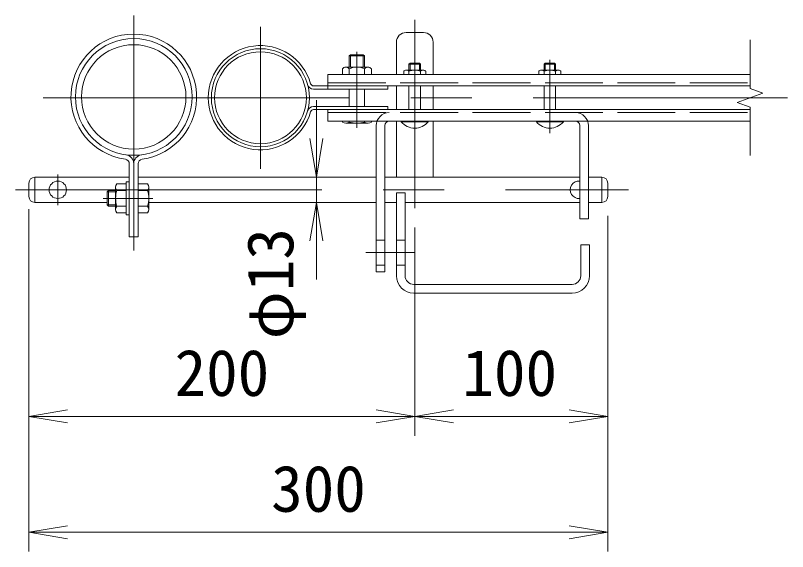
# Model space of a CAD drawing. Units: millimetres at full size, with parts at other scales. Extents: x -4200 to 4200, y -2970 to 2970.
# Drawn here: x -3188 to -2388, y -2169 to -1614 of the extents above; entities that cross this region are included whole.
import ezdxf
from ezdxf.enums import TextEntityAlignment as Align

# ---------------------------------------------------------------- set-up
doc = ezdxf.new("R2010")
doc.units = ezdxf.units.MM
doc.header["$LTSCALE"] = 10
doc.linetypes.add('DASHED', pattern=[7.5, 6, -1.5])
doc.linetypes.add('USER1', pattern=[50.8, 31.75, -6.35, 6.35, -6.35])
for name, color, linetype, lineweight in [('0-2_D-STR1', 1, 'Continuous', 18), ('0-3_D-BMK', 2, 'USER1', 13), ('0-4_D-STR3', 3, 'Continuous', 13), ('0-8_D-STR-DIM', 7, 'Continuous', 13), ('0-9_0', 7, 'Continuous', 18)]:
    doc.layers.add(name, color=color, linetype=linetype, lineweight=lineweight)
doc.styles.add('ＭＳ ゴシック', font='')
doc.styles.get('ＭＳ ゴシック').set_extended_font_data('MS Gothic')

# ---------------------------------------------------------------- blocks, each defined once
blk = doc.blocks.new('_Open')
at = {"layer": '0-9_0'}
blk.add_line((-10, 1.667), (0, 0), dxfattribs=at)
blk.add_lwpolyline([(-10, -1.667), (0, 0), (-10, 0)], dxfattribs=at)

msp = doc.modelspace()

# ---------------------------------------------------------------- linework, layer by layer
at = {"layer": '0-2_D-STR1'}
for centre, radius in [((-3065.72, -1698.19), 60.5), ((-3065.72, -1698.19), 54.1), ((-2934.42, -1699.04), 50.8), ((-2934.42, -1699.04), 47.6)]:
    msp.add_circle(centre, radius, dxfattribs=at)
at = {"layer": '0-3_D-BMK'}
for p, q in [((-3065.72, -1613.8), (-3065.72, -1857.29)), ((-2774.42, -1618.4), (-2774.42, -1813.43)), ((-2934.42, -1625.42), (-2934.42, -1772.65)), ((-2834.42, -1651.51), (-2834.42, -1730.21)), ((-2634.42, -1659.67), (-2634.42, -1735.78)), ((-3159.62, -1699.04), (-2388.02, -1699.04)), ((-3144.42, -1778.65), (-3144.42, -1810.22)), ((-3188.35, -1794.44), (-2553.04, -1794.44)), ((-3046.1, -1803.29), (-3097.45, -1803.29)), ((-2825.28, -1859.44), (-2774.99, -1859.44))]:
    msp.add_line(p, q, dxfattribs=at)
at = {"layer": '0-4_D-STR3'}
for p, q in [((-2783.42, -1631.44), (-2765.42, -1631.44)), ((-2793.42, -1641.44), (-2793.42, -1674.84)), ((-2755.42, -1641.44), (-2755.42, -1674.84)), ((-2841.07, -1654.44), (-2842.42, -1655.79)), ((-2842.42, -1667.44), (-2842.42, -1655.79)), ((-2842.42, -1655.79), (-2826.42, -1655.79)), ((-2841.07, -1654.44), (-2827.78, -1654.44)), ((-2841.07, -1667.44), (-2841.07, -1654.44)), ((-2827.78, -1667.44), (-2827.78, -1654.44)), ((-2826.42, -1655.79), (-2827.78, -1654.44)), ((-2826.42, -1667.44), (-2826.42, -1655.79)), ((-2779.34, -1663.24), (-2780.42, -1664.32)), ((-2780.42, -1670.44), (-2780.42, -1664.32)), ((-2780.42, -1664.32), (-2768.42, -1664.32)), ((-2779.34, -1670.44), (-2779.34, -1663.24)), ((-2779.34, -1663.24), (-2769.5, -1663.24)), ((-2779.34, -1663.24), (-2769.5, -1663.24)), ((-2769.5, -1670.44), (-2769.5, -1663.24)), ((-2769.5, -1663.24), (-2768.42, -1664.32)), ((-2768.42, -1670.44), (-2768.42, -1664.32)), ((-2639.34, -1663.24), (-2640.42, -1664.32)), ((-2640.42, -1664.32), (-2628.42, -1664.32)), ((-2640.42, -1670.44), (-2640.42, -1664.32)), ((-2639.34, -1663.24), (-2629.5, -1663.24)), ((-2639.34, -1670.44), (-2639.34, -1663.24)), ((-2629.5, -1670.44), (-2629.5, -1663.24)), ((-2628.42, -1670.44), (-2628.42, -1664.32)), ((-2849.42, -1669.04), (-2849.42, -1674.84)), ((-2846.26, -1667.44), (-2822.58, -1667.44)), ((-2842.42, -1674.84), (-2842.42, -1669.04)), ((-2826.42, -1674.84), (-2826.42, -1669.04)), ((-2819.42, -1669.04), (-2819.42, -1674.84)), ((-2785.92, -1671.64), (-2785.92, -1674.84)), ((-2780.42, -1674.84), (-2780.42, -1671.64)), ((-2768.42, -1674.84), (-2768.42, -1671.64)), ((-2762.92, -1671.64), (-2762.92, -1674.84)), ((-2645.92, -1671.64), (-2645.92, -1674.84)), ((-2640.42, -1674.84), (-2640.42, -1671.64)), ((-2628.42, -1674.84), (-2628.42, -1671.64)), ((-2622.92, -1671.64), (-2622.92, -1674.84)), ((-2864.42, -1674.84), (-2864.42, -1690.04)), ((-2864.42, -1674.84), (-2426.87, -1674.84)), ((-2879.33, -1686.84), (-2426.87, -1686.84)), ((-2802.42, -1686.84), (-2802.42, -1690.04)), ((-2793.42, -1686.84), (-2793.42, -1711.24)), ((-2780.42, -1711.24), (-2780.42, -1686.84)), ((-2768.42, -1711.24), (-2768.42, -1686.84)), ((-2755.42, -1686.84), (-2755.42, -1711.24)), ((-2640.42, -1711.24), (-2640.42, -1686.84)), ((-2628.42, -1711.24), (-2628.42, -1686.84)), ((-2879.33, -1690.04), (-2802.42, -1690.04)), ((-2842.42, -1708.04), (-2842.42, -1690.04)), ((-2826.42, -1708.04), (-2826.42, -1690.04)), ((-2879.33, -1708.04), (-2802.42, -1708.04)), ((-2879.33, -1711.24), (-2426.87, -1711.24)), ((-2864.42, -1711.24), (-2864.42, -1723.24)), ((-2802.42, -1708.04), (-2802.42, -1711.24)), ((-2864.42, -1723.24), (-2426.87, -1723.24)), ((-2849.42, -1723.24), (-2849.42, -1724.24)), ((-2822.78, -1725.44), (-2845.98, -1725.44)), ((-2842.42, -1723.24), (-2842.42, -1724.24)), ((-2826.42, -1723.24), (-2826.42, -1724.24)), ((-2819.42, -1723.24), (-2819.42, -1724.24)), ((-2805.42, -1727.74), (-2805.42, -1879.44)), ((-2793.42, -1723.24), (-2793.42, -1781.44)), ((-2788.42, -1723.24), (-2760.42, -1723.24)), ((-2788.42, -1724.06), (-2788.42, -1723.24)), ((-2788.42, -1724.06), (-2760.42, -1724.06)), ((-2760.42, -1724.06), (-2760.42, -1723.24)), ((-2755.42, -1723.24), (-2755.42, -1781.44)), ((-2648.42, -1723.24), (-2620.42, -1723.24)), ((-2648.42, -1724.06), (-2648.42, -1723.24)), ((-2648.42, -1724.06), (-2620.42, -1724.06)), ((-2620.42, -1724.06), (-2620.42, -1723.24)), ((-2603.42, -1727.74), (-2603.42, -1824.44)), ((-2594.42, -1727.94), (-2594.42, -1824.44)), ((-3070.32, -1767.28), (-3070.32, -1843.29)), ((-3065.72, -1767.28), (-3065.72, -1843.29)), ((-3061.12, -1767.28), (-3061.12, -1843.29)), ((-3168.42, -1781.44), (-3070.32, -1781.44)), ((-3168.42, -1781.44), (-3168.42, -1807.44)), ((-3061.12, -1781.44), (-2814.42, -1781.44)), ((-2805.42, -1781.44), (-2603.42, -1781.44)), ((-2594.42, -1781.44), (-2580.42, -1781.44)), ((-2580.42, -1781.44), (-2580.42, -1807.44)), ((-3174.42, -1787.44), (-3174.42, -1801.44)), ((-3084.52, -1791.65), (-3084.52, -1814.85)), ((-3073.52, -1788.29), (-3083.32, -1788.29)), ((-3073.52, -1786.29), (-3073.52, -1820.29)), ((-3070.32, -1786.29), (-3073.52, -1786.29)), ((-3061.12, -1785.49), (-3061.12, -1821.09)), ((-3061.12, -1788.29), (-3051.32, -1788.29)), ((-3050.12, -1791.65), (-3050.12, -1814.85)), ((-2574.42, -1787.44), (-2574.42, -1801.44)), ((-3093.12, -1796.65), (-3091.77, -1795.29)), ((-3093.12, -1796.65), (-3093.12, -1809.94)), ((-3084.52, -1796.65), (-3093.12, -1796.65)), ((-3084.52, -1795.29), (-3091.77, -1795.29)), ((-3091.77, -1795.29), (-3091.77, -1811.29)), ((-3073.52, -1795.29), (-3083.32, -1795.29)), ((-3061.12, -1795.29), (-3051.32, -1795.29)), ((-2793.42, -1797.44), (-2793.42, -1883.44)), ((-2793.42, -1797.44), (-2784.42, -1797.44)), ((-2784.42, -1797.44), (-2784.42, -1883.44)), ((-3168.42, -1807.44), (-3093.12, -1807.44)), ((-3050.12, -1807.44), (-2814.42, -1807.44)), ((-2805.42, -1807.44), (-2793.42, -1807.44)), ((-2784.42, -1807.44), (-2603.42, -1807.44)), ((-2594.42, -1807.44), (-2580.42, -1807.44)), ((-3084.52, -1809.94), (-3093.12, -1809.94)), ((-3093.12, -1809.94), (-3091.77, -1811.29)), ((-3084.52, -1811.29), (-3091.77, -1811.29)), ((-3073.52, -1811.29), (-3083.32, -1811.29)), ((-3061.12, -1811.29), (-3051.32, -1811.29)), ((-3073.52, -1818.29), (-3083.32, -1818.29)), ((-3070.32, -1820.29), (-3073.52, -1820.29)), ((-3061.12, -1818.29), (-3051.32, -1818.29)), ((-2603.42, -1824.44), (-2594.42, -1824.44)), ((-3061.12, -1843.29), (-3070.32, -1843.29)), ((-2814.42, -1846.44), (-2805.42, -1846.44)), ((-2793.42, -1846.44), (-2784.42, -1846.44)), ((-2602.42, -1851.44), (-2602.42, -1883.44)), ((-2602.42, -1851.44), (-2593.42, -1851.44)), ((-2593.42, -1851.44), (-2593.42, -1883.44)), ((-2814.42, -1872.44), (-2805.42, -1872.44)), ((-2793.42, -1872.44), (-2784.42, -1872.44)), ((-2775.42, -1892.44), (-2611.42, -1892.44)), ((-2775.42, -1901.44), (-2611.42, -1901.44))]:
    msp.add_line(p, q, dxfattribs=at)
at = {"layer": '0-4_D-STR3', "linetype": 'DASHED'}
for p, q in [((-2783.21, -1670.44), (-2765.49, -1670.44)), ((-2643.21, -1670.44), (-2625.49, -1670.44)), ((-2864.42, -1683.64), (-2426.87, -1683.64)), ((-2864.42, -1714.44), (-2426.87, -1714.44))]:
    msp.add_line(p, q, dxfattribs=at)
at = {"layer": '0-4_D-STR3'}
for points in [[(-2639.34, -1663.24), (-2629.5, -1663.24), (-2628.42, -1664.32)], [(-2814.42, -1727.94), (-2814.42, -1879.44), (-2805.42, -1879.44)]]:
    msp.add_lwpolyline(points, dxfattribs=at)
msp.add_circle((-3144.42, -1794.44), 9, dxfattribs=at)
for centre, radius, start, end in [((-2783.42, -1641.44), 10, 90, 180), ((-2765.42, -1641.44), 10, 0, 90), ((-3065.72, -1698.19), 65.1, 277.58485, 262.41515), ((-2934.42, -1699.04), 54, 15.6185, 344.3815), ((-2845.92, -1672.03), 4.6, 40.52088, 139.47912), ((-2834.42, -1688.24), 20.8, 67.38014, 112.61986), ((-2822.92, -1672.03), 4.6, 40.52088, 139.47912), ((-2783.17, -1674.19), 3.75, 42.84372, 137.15628), ((-2774.42, -1686.04), 15.6, 67.38014, 112.61986), ((-2765.67, -1674.17), 3.74, 42.69541, 137.30459), ((-2643.17, -1674.19), 3.75, 42.84372, 137.15628), ((-2634.42, -1686.04), 15.6, 67.38014, 112.61986), ((-2625.67, -1674.17), 3.74, 42.69541, 137.30459), ((-2879.33, -1683.64), 6.4, 195.6185, 270), ((-2879.33, -1683.64), 3.2, 195.6185, 270), ((-2879.33, -1714.44), 6.4, 90, 164.3815), ((-2879.33, -1714.44), 3.2, 90, 164.3815), ((-2800.92, -1727.94), 13.5, 90, 180), ((-2607.92, -1727.94), 13.5, 0, 90), ((-2845.92, -1719.73), 5.7, 232.14171, 307.85829), ((-2834.42, -1698.17), 27.27, 252.93847, 287.06153), ((-2822.92, -1719.74), 5.7, 232.09851, 307.90149), ((-2800.92, -1727.74), 4.5, 90, 180), ((-2774.42, -1712.44), 18.2, 219.71514, 320.28486), ((-2634.42, -1712.44), 18.2, 219.71514, 320.28486), ((-2607.92, -1727.74), 4.5, 0, 90), ((-3074.92, -1767.28), 9.2, 0, 82.41515), ((-3056.52, -1767.28), 9.2, 97.58485, 180), ((-3074.92, -1767.28), 4.6, 0, 82.41515), ((-3056.52, -1767.28), 4.6, 97.58485, 180), ((-3168.42, -1787.44), 6, 90, 180), ((-2580.42, -1787.44), 6, 0, 90), ((-3078.83, -1791.79), 5.7, 142.09851, 217.90149), ((-3055.82, -1791.79), 5.7, 322.09851, 37.90149), ((-2604.42, -1794.44), 9, 83.62063, 276.37937), ((-3057.25, -1803.29), 27.27, 162.93847, 197.06153), ((-3077.39, -1803.29), 27.27, 342.93847, 17.06153), ((-3168.42, -1801.44), 6, 180, 270), ((-2580.42, -1801.44), 6, 270, 0), ((-3078.82, -1814.79), 5.7, 142.14171, 217.85829), ((-3055.82, -1814.79), 5.7, 322.14171, 37.85829), ((-2775.42, -1883.44), 18, 180, 270), ((-2775.42, -1883.44), 9, 180, 270), ((-2611.42, -1883.44), 9, 270, 0), ((-2611.42, -1883.44), 18, 270, 0)]:
    msp.add_arc(centre, radius, start, end, dxfattribs=at)
at = {"layer": '0-8_D-STR-DIM'}
for p, q in [((-2426.87, -1689.42), (-2426.87, -1639.04)), ((-2440.08, -1703.84), (-2413.65, -1694.23)), ((-2413.65, -1694.23), (-2426.87, -1689.42)), ((-2876.42, -1741.44), (-2876.42, -1701.44)), ((-2426.87, -1708.65), (-2440.08, -1703.84)), ((-2426.87, -1759.04), (-2426.87, -1708.65)), ((-2876.42, -1807.44), (-2876.42, -1781.44)), ((-3174.42, -1814.44), (-3174.42, -2049.18)), ((-3174.42, -1814.44), (-3174.42, -2169.18)), ((-2574.42, -1821.44), (-2574.42, -2049.18)), ((-2574.42, -1821.44), (-2574.42, -2169.18)), ((-2774.42, -1833.43), (-2774.42, -2049.18)), ((-2774.42, -1833.43), (-2774.42, -2049.18)), ((-2876.42, -1847.44), (-2876.42, -1887.44)), ((-3174.42, -2029.18), (-2774.42, -2029.18)), ((-2774.42, -2029.18), (-2574.42, -2029.18)), ((-3174.42, -2149.18), (-2574.42, -2149.18))]:
    msp.add_line(p, q, dxfattribs=at)

# ---------------------------------------------------------------- block references
at = {"layer": '0-8_D-STR-DIM', "xscale": 4, "yscale": 4}
for p, rotation in [((-2876.42, -1781.44), 270), ((-2876.42, -1807.44), 90), ((-3174.42, -2029.18), 180), ((-2774.42, -2029.18), 180), ((-3174.42, -2149.18), 180)]:
    msp.add_blockref('_Open', p, dxfattribs=dict(at, rotation=rotation))
for p in [(-2774.42, -2029.18), (-2574.42, -2029.18), (-2574.42, -2149.18)]:
    msp.add_blockref('_Open', p, dxfattribs=at)

# ---------------------------------------------------------------- texts
at = {"layer": '0-8_D-STR-DIM', "style": 'ＭＳ ゴシック'}
msp.add_text('φ13', height=48.09, rotation=90, dxfattribs=at).set_placement((-2885.87, -1949.24), align=Align.BOTTOM_LEFT)
for s, p in [('200', (-3023.43, -2022.43)), ('100', (-2725.08, -2022.43)), ('300', (-2923.31, -2142.43))]:
    msp.add_text(s, height=48.09, dxfattribs=at).set_placement(p, align=Align.BOTTOM_LEFT)

doc.saveas('drawing.dxf')
